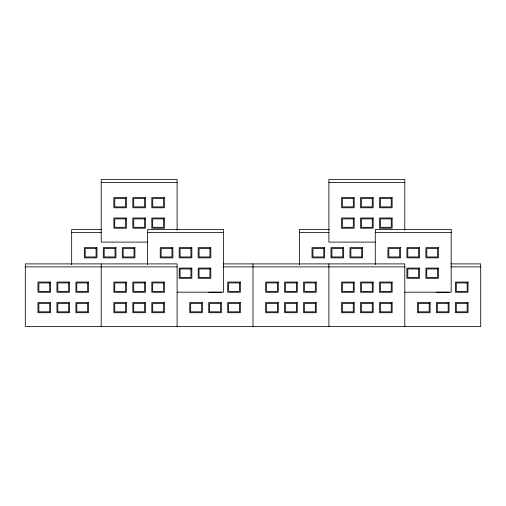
<?xml version="1.0" encoding="UTF-8"?>
<svg xmlns="http://www.w3.org/2000/svg" width="506" height="506" viewBox="0 0 506 506"><rect width="100%" height="100%" fill="white"/><g stroke="black" fill="none" stroke-linecap="round" stroke-linejoin="round"><path stroke-width="0.76" d="M101.2 182.388L177.1 182.388M328.9 182.388L404.8 182.388M101.712 229.477L71.669 229.477L71.669 264.676M329.412 229.477L299.369 229.477L299.369 264.676M71.669 232.463L101.2 232.463M299.369 232.463L328.9 232.463M147.569 242.102L101.2 242.102L101.2 179.402L177.1 179.402L177.1 230.319M375.269 242.102L328.9 242.102L328.9 179.402L404.8 179.402L404.8 230.319M223.298 263.898L404.8 263.898L404.8 326.598M450.998 263.898L480.7 263.898L480.7 326.598L25.3 326.598L25.3 263.898L177.1 263.898L177.1 326.598M25.3 266.883L177.1 266.883M223.133 266.883L404.8 266.883M450.833 266.883L480.7 266.883M177.1 292.177L223.469 292.177L223.469 232.463M404.8 292.177L451.169 292.177L451.169 232.463M208.738 292.272L221.362 292.272M436.438 292.272L449.062 292.272M375.382 232.463L375.382 229.477L451.282 229.477L451.282 232.463L375.269 232.463L375.269 264.537M328.9 263.898L328.9 326.598M253 263.898L253 326.598M147.682 232.463L147.682 229.477L223.582 229.477L223.582 232.463L147.569 232.463L147.569 264.537M101.2 263.898L101.2 326.598M126.487 197.561L113.863 197.561L113.863 207.783L126.487 207.783L126.487 197.561M145.462 197.561L132.838 197.561L132.838 207.783L145.462 207.783L145.462 197.561M164.437 197.561L151.813 197.561L151.813 207.783L164.437 207.783L164.437 197.561M354.187 197.561L341.563 197.561L341.563 207.783L354.187 207.783L354.187 197.561M373.162 197.561L360.538 197.561L360.538 207.783L373.162 207.783L373.162 197.561M392.137 197.561L379.513 197.561L379.513 207.783L392.137 207.783L392.137 197.561M125.596 198.46L114.754 198.46L114.754 206.884L125.596 206.884L125.596 198.46M144.571 198.46L133.729 198.46L133.729 206.884L144.571 206.884L144.571 198.46M163.546 198.46L152.704 198.46L152.704 206.884L163.546 206.884L163.546 198.46M353.296 198.46L342.454 198.46L342.454 206.884L353.296 206.884L353.296 198.46M372.271 198.46L361.429 198.46L361.429 206.884L372.271 206.884L372.271 198.46M391.246 198.46L380.404 198.46L380.404 206.884L391.246 206.884L391.246 198.46M126.487 217.997L113.863 217.997L113.863 228.219L126.487 228.219L126.487 217.997M145.462 217.997L132.838 217.997L132.838 228.219L145.462 228.219L145.462 217.997M164.437 217.997L151.813 217.997L151.813 228.219L164.437 228.219L164.437 217.997M354.187 217.997L341.563 217.997L341.563 228.219L354.187 228.219L354.187 217.997M373.162 217.997L360.538 217.997L360.538 228.219L373.162 228.219L373.162 217.997M392.137 217.997L379.513 217.997L379.513 228.219L392.137 228.219L392.137 217.997M125.596 218.896L114.754 218.896L114.754 227.32L125.596 227.32L125.596 218.896M144.571 218.896L133.729 218.896L133.729 227.32L144.571 227.32L144.571 218.896M163.546 218.896L152.704 218.896L152.704 227.32L163.546 227.32L163.546 218.896M353.296 218.896L342.454 218.896L342.454 227.32L353.296 227.32L353.296 218.896M372.271 218.896L361.429 218.896L361.429 227.32L372.271 227.32L372.271 218.896M391.246 218.896L380.404 218.896L380.404 227.32L391.246 227.32L391.246 218.896M96.962 247.636L84.331 247.636L84.331 257.858L96.962 257.858L96.962 247.636M115.937 247.636L103.306 247.636L103.306 257.858L115.937 257.858L115.937 247.636M134.912 247.636L122.281 247.636L122.281 257.858L134.912 257.858L134.912 247.636M172.862 247.636L160.231 247.636L160.231 257.858L172.862 257.858L172.862 247.636M191.837 247.636L179.206 247.636L179.206 257.858L191.837 257.858L191.837 247.636M210.812 247.636L198.181 247.636L198.181 257.858L210.812 257.858L210.812 247.636M324.662 247.636L312.031 247.636L312.031 257.858L324.662 257.858L324.662 247.636M343.637 247.636L331.006 247.636L331.006 257.858L343.637 257.858L343.637 247.636M362.612 247.636L349.981 247.636L349.981 257.858L362.612 257.858L362.612 247.636M400.562 247.636L387.931 247.636L387.931 257.858L400.562 257.858L400.562 247.636M419.537 247.636L406.906 247.636L406.906 257.858L419.537 257.858L419.537 247.636M438.512 247.636L425.881 247.636L425.881 257.858L438.512 257.858L438.512 247.636M96.064 248.535L85.223 248.535L85.223 256.959L96.064 256.959L96.064 248.535M115.039 248.535L104.198 248.535L104.198 256.959L115.039 256.959L115.039 248.535M134.014 248.535L123.173 248.535L123.173 256.959L134.014 256.959L134.014 248.535M171.964 248.535L161.123 248.535L161.123 256.959L171.964 256.959L171.964 248.535M190.939 248.535L180.098 248.535L180.098 256.959L190.939 256.959L190.939 248.535M209.914 248.535L199.073 248.535L199.073 256.959L209.914 256.959L209.914 248.535M323.764 248.535L312.923 248.535L312.923 256.959L323.764 256.959L323.764 248.535M342.739 248.535L331.898 248.535L331.898 256.959L342.739 256.959L342.739 248.535M361.714 248.535L350.873 248.535L350.873 256.959L361.714 256.959L361.714 248.535M399.664 248.535L388.823 248.535L388.823 256.959L399.664 256.959L399.664 248.535M418.639 248.535L407.798 248.535L407.798 256.959L418.639 256.959L418.639 248.535M437.614 248.535L426.773 248.535L426.773 256.959L437.614 256.959L437.614 248.535M191.837 268.072L179.206 268.072L179.206 278.294L191.837 278.294L191.837 268.072M210.812 268.072L198.181 268.072L198.181 278.294L210.812 278.294L210.812 268.072M419.537 268.072L406.906 268.072L406.906 278.294L419.537 278.294L419.537 268.072M438.512 268.072L425.881 268.072L425.881 278.294L438.512 278.294L438.512 268.072M190.939 268.971L180.098 268.971L180.098 277.396L190.939 277.396L190.939 268.971M209.914 268.971L199.073 268.971L199.073 277.396L209.914 277.396L209.914 268.971M418.639 268.971L407.798 268.971L407.798 277.396L418.639 277.396L418.639 268.971M437.614 268.971L426.773 268.971L426.773 277.396L437.614 277.396L437.614 268.971M50.587 282.057L37.963 282.057L37.963 292.272L50.587 292.272L50.587 282.057M69.562 282.057L56.938 282.057L56.938 292.272L69.562 292.272L69.562 282.057M88.537 282.057L75.913 282.057L75.913 292.272L88.537 292.272L88.537 282.057M126.487 282.057L113.863 282.057L113.863 292.272L126.487 292.272L126.487 282.057M145.462 282.057L132.838 282.057L132.838 292.272L145.462 292.272L145.462 282.057M164.437 282.057L151.813 282.057L151.813 292.272L164.437 292.272L164.437 282.057M240.337 282.057L227.713 282.057L227.713 292.272L240.337 292.272L240.337 282.057M278.287 282.057L265.663 282.057L265.663 292.272L278.287 292.272L278.287 282.057M297.262 282.057L284.638 282.057L284.638 292.272L297.262 292.272L297.262 282.057M316.237 282.057L303.613 282.057L303.613 292.272L316.237 292.272L316.237 282.057M354.187 282.057L341.563 282.057L341.563 292.272L354.187 292.272L354.187 282.057M373.162 282.057L360.538 282.057L360.538 292.272L373.162 292.272L373.162 282.057M392.137 282.057L379.513 282.057L379.513 292.272L392.137 292.272L392.137 282.057M468.037 282.057L455.413 282.057L455.413 292.272L468.037 292.272L468.037 282.057M49.696 282.949L38.854 282.949L38.854 291.38L49.696 291.38L49.696 282.949M68.671 282.949L57.829 282.949L57.829 291.38L68.671 291.38L68.671 282.949M87.646 282.949L76.804 282.949L76.804 291.38L87.646 291.38L87.646 282.949M125.596 282.949L114.754 282.949L114.754 291.38L125.596 291.38L125.596 282.949M144.571 282.949L133.729 282.949L133.729 291.38L144.571 291.38L144.571 282.949M163.546 282.949L152.704 282.949L152.704 291.38L163.546 291.38L163.546 282.949M239.446 282.949L228.604 282.949L228.604 291.38L239.446 291.38L239.446 282.949M277.396 282.949L266.554 282.949L266.554 291.38L277.396 291.38L277.396 282.949M296.371 282.949L285.529 282.949L285.529 291.38L296.371 291.38L296.371 282.949M315.346 282.949L304.504 282.949L304.504 291.38L315.346 291.38L315.346 282.949M353.296 282.949L342.454 282.949L342.454 291.38L353.296 291.38L353.296 282.949M372.271 282.949L361.429 282.949L361.429 291.38L372.271 291.38L372.271 282.949M391.246 282.949L380.404 282.949L380.404 291.38L391.246 291.38L391.246 282.949M467.146 282.949L456.304 282.949L456.304 291.38L467.146 291.38L467.146 282.949M50.587 302.493L37.963 302.493L37.963 312.708L50.587 312.708L50.587 302.493M69.562 302.493L56.938 302.493L56.938 312.708L69.562 312.708L69.562 302.493M88.537 302.493L75.913 302.493L75.913 312.708L88.537 312.708L88.537 302.493M126.487 302.493L113.863 302.493L113.863 312.708L126.487 312.708L126.487 302.493M145.462 302.493L132.838 302.493L132.838 312.708L145.462 312.708L145.462 302.493M164.437 302.493L151.813 302.493L151.813 312.708L164.437 312.708L164.437 302.493M202.387 302.493L189.763 302.493L189.763 312.708L202.387 312.708L202.387 302.493M221.362 302.493L208.738 302.493L208.738 312.708L221.362 312.708L221.362 302.493M240.337 302.493L227.713 302.493L227.713 312.708L240.337 312.708L240.337 302.493M278.287 302.493L265.663 302.493L265.663 312.708L278.287 312.708L278.287 302.493M297.262 302.493L284.638 302.493L284.638 312.708L297.262 312.708L297.262 302.493M316.237 302.493L303.613 302.493L303.613 312.708L316.237 312.708L316.237 302.493M354.187 302.493L341.563 302.493L341.563 312.708L354.187 312.708L354.187 302.493M373.162 302.493L360.538 302.493L360.538 312.708L373.162 312.708L373.162 302.493M392.137 302.493L379.513 302.493L379.513 312.708L392.137 312.708L392.137 302.493M430.087 302.493L417.463 302.493L417.463 312.708L430.087 312.708L430.087 302.493M449.062 302.493L436.438 302.493L436.438 312.708L449.062 312.708L449.062 302.493M468.037 302.493L455.413 302.493L455.413 312.708L468.037 312.708L468.037 302.493M49.696 303.385L38.854 303.385L38.854 311.816L49.696 311.816L49.696 303.385M68.671 303.385L57.829 303.385L57.829 311.816L68.671 311.816L68.671 303.385M87.646 303.385L76.804 303.385L76.804 311.816L87.646 311.816L87.646 303.385M125.596 303.385L114.754 303.385L114.754 311.816L125.596 311.816L125.596 303.385M144.571 303.385L133.729 303.385L133.729 311.816L144.571 311.816L144.571 303.385M163.546 303.385L152.704 303.385L152.704 311.816L163.546 311.816L163.546 303.385M201.496 303.385L190.654 303.385L190.654 311.816L201.496 311.816L201.496 303.385M220.471 303.385L209.629 303.385L209.629 311.816L220.471 311.816L220.471 303.385M239.446 303.385L228.604 303.385L228.604 311.816L239.446 311.816L239.446 303.385M277.396 303.385L266.554 303.385L266.554 311.816L277.396 311.816L277.396 303.385M296.371 303.385L285.529 303.385L285.529 311.816L296.371 311.816L296.371 303.385M315.346 303.385L304.504 303.385L304.504 311.816L315.346 311.816L315.346 303.385M353.296 303.385L342.454 303.385L342.454 311.816L353.296 311.816L353.296 303.385M372.271 303.385L361.429 303.385L361.429 311.816L372.271 311.816L372.271 303.385M391.246 303.385L380.404 303.385L380.404 311.816L391.246 311.816L391.246 303.385M429.196 303.385L418.354 303.385L418.354 311.816L429.196 311.816L429.196 303.385M448.171 303.385L437.329 303.385L437.329 311.816L448.171 311.816L448.171 303.385M467.146 303.385L456.304 303.385L456.304 311.816L467.146 311.816L467.146 303.385"/></g></svg>
